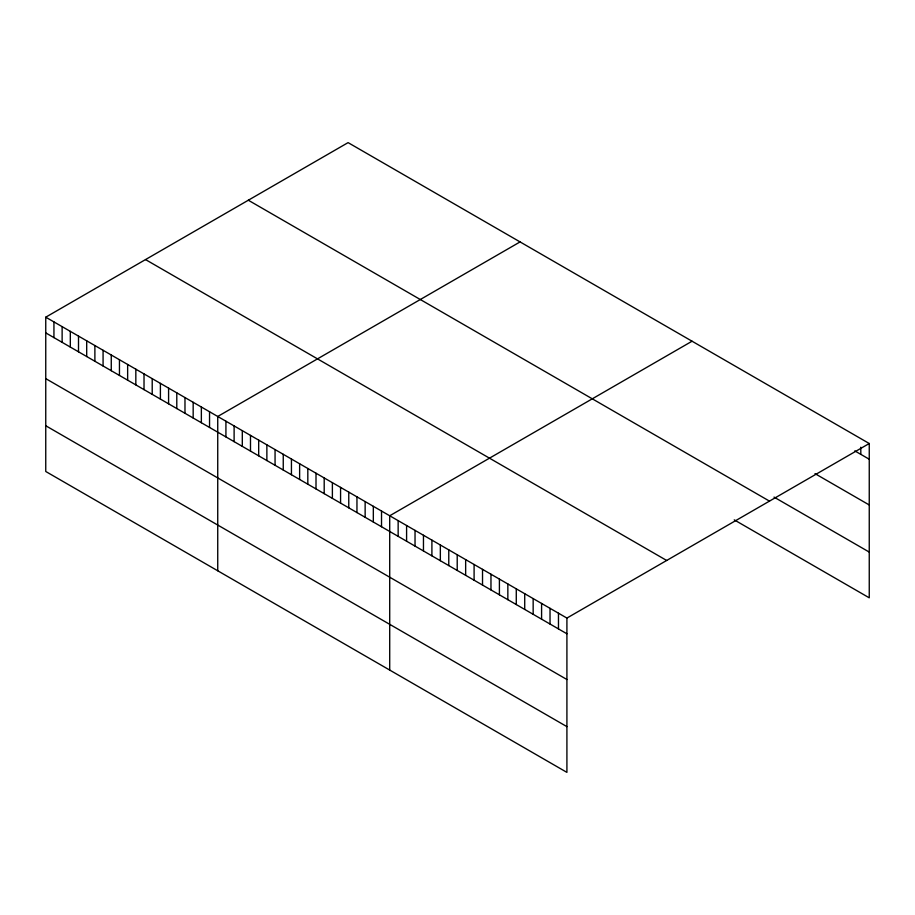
<?xml version="1.0" encoding="UTF-8"?>
<svg xmlns="http://www.w3.org/2000/svg" width="915" height="915" viewBox="0 0 915 915"><rect width="100%" height="100%" fill="white"/><g stroke="black" fill="none" stroke-linecap="round" stroke-linejoin="round"><path stroke-width="1.37" d="M45.75 317.185L566.911 618.071L566.911 772.374L45.75 471.488L45.75 317.185L348.089 142.626L869.25 443.512L869.25 597.815L734.242 519.869M520.075 241.915L217.736 416.474L217.736 570.777M692.06 341.215L389.71 515.774L389.71 670.066M566.911 618.071L869.25 443.512M854.782 450.878L869.25 459.227M815.002 473.638L869.25 504.966M774.021 497.108L869.25 552.077M248.32 200.225L769.481 501.123M145.519 259.574L666.68 560.472M45.75 332.888L566.911 633.786M45.75 378.627L566.911 679.513M45.75 425.75L566.911 726.636M860.809 447.218L860.809 454.355M558.47 613.199L558.47 628.914M550.029 608.326L550.029 624.041M541.588 603.454L541.588 619.169M533.159 598.582L533.159 614.297M524.718 593.709L524.718 609.424M516.277 588.837L516.277 604.552M507.848 583.964L507.848 599.68M499.407 579.104L499.407 594.807M490.966 574.231L490.966 589.935M482.525 569.359L482.525 585.062M474.096 564.486L474.096 580.19M465.655 559.614L465.655 575.318M457.214 554.742L457.214 570.457M448.773 549.869L448.773 565.584M440.344 544.997L440.344 560.712M431.903 540.125L431.903 555.84M423.462 535.252L423.462 550.967M415.033 530.38L415.033 546.095M406.592 525.507L406.592 541.222M398.151 520.635L398.151 536.35M381.521 511.039L381.521 526.754M373.331 506.315L373.331 522.019M365.142 501.58L365.142 517.295M356.953 496.856L356.953 512.572M348.764 492.133L348.764 507.836M340.574 487.398L340.574 503.113M332.385 482.674L332.385 498.378M324.196 477.939L324.196 493.654M316.007 473.215L316.007 488.93M307.817 468.491L307.817 484.195M299.628 463.756L299.628 479.471M291.439 459.033L291.439 474.736M283.25 454.298L283.25 470.013M275.06 449.574L275.06 465.289M266.871 444.85L266.871 460.554M258.682 440.115L258.682 455.83M250.493 435.391L250.493 451.095M242.303 430.656L242.303 446.371M234.114 425.933L234.114 441.648M225.925 421.209L225.925 436.913M209.546 411.75L209.546 427.454M201.357 407.015L201.357 422.73M193.168 402.291L193.168 418.006M184.979 397.568L184.979 413.271M176.789 392.832L176.789 408.548M168.589 388.109L168.589 403.812M160.4 383.374L160.4 399.089M152.21 378.65L152.21 394.365M144.021 373.926L144.021 389.63M135.832 369.191L135.832 384.906M127.642 364.467L127.642 380.171M119.453 359.732L119.453 375.447M111.264 355.009L111.264 370.724M103.075 350.285L103.075 365.989M94.885 345.55L94.885 361.265M86.696 340.826L86.696 356.53M78.507 336.091L78.507 351.806M70.318 331.367L70.318 347.082M62.129 326.644L62.129 342.347M53.939 321.908L53.939 337.624"/></g></svg>
